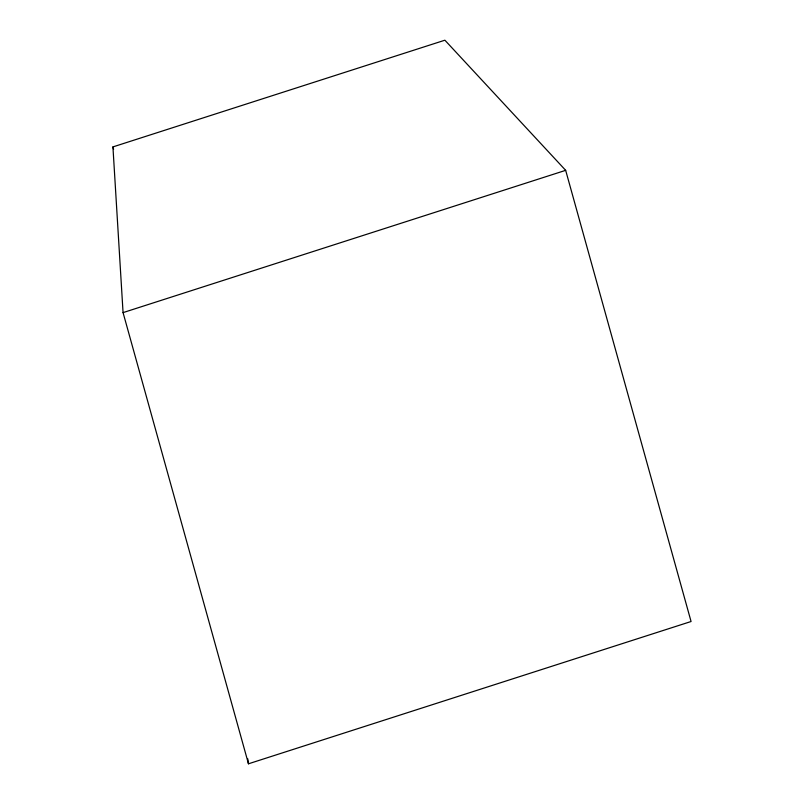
<?xml version="1.0" encoding="UTF-8"?>
<svg xmlns="http://www.w3.org/2000/svg" width="804" height="804" viewBox="0 0 804 804"><rect width="100%" height="100%" fill="white"/><g stroke="black" fill="none" stroke-linecap="round" stroke-linejoin="round"><path stroke-width="1.21" d="M112.932 146.911L444.883 40.2L565.664 170.337L691.068 621.512L248.466 763.8L123.062 312.615L112.932 146.911L113.605 149.323M123.062 312.615L565.664 170.337M247.783 758.835L248.466 763.8"/></g></svg>
